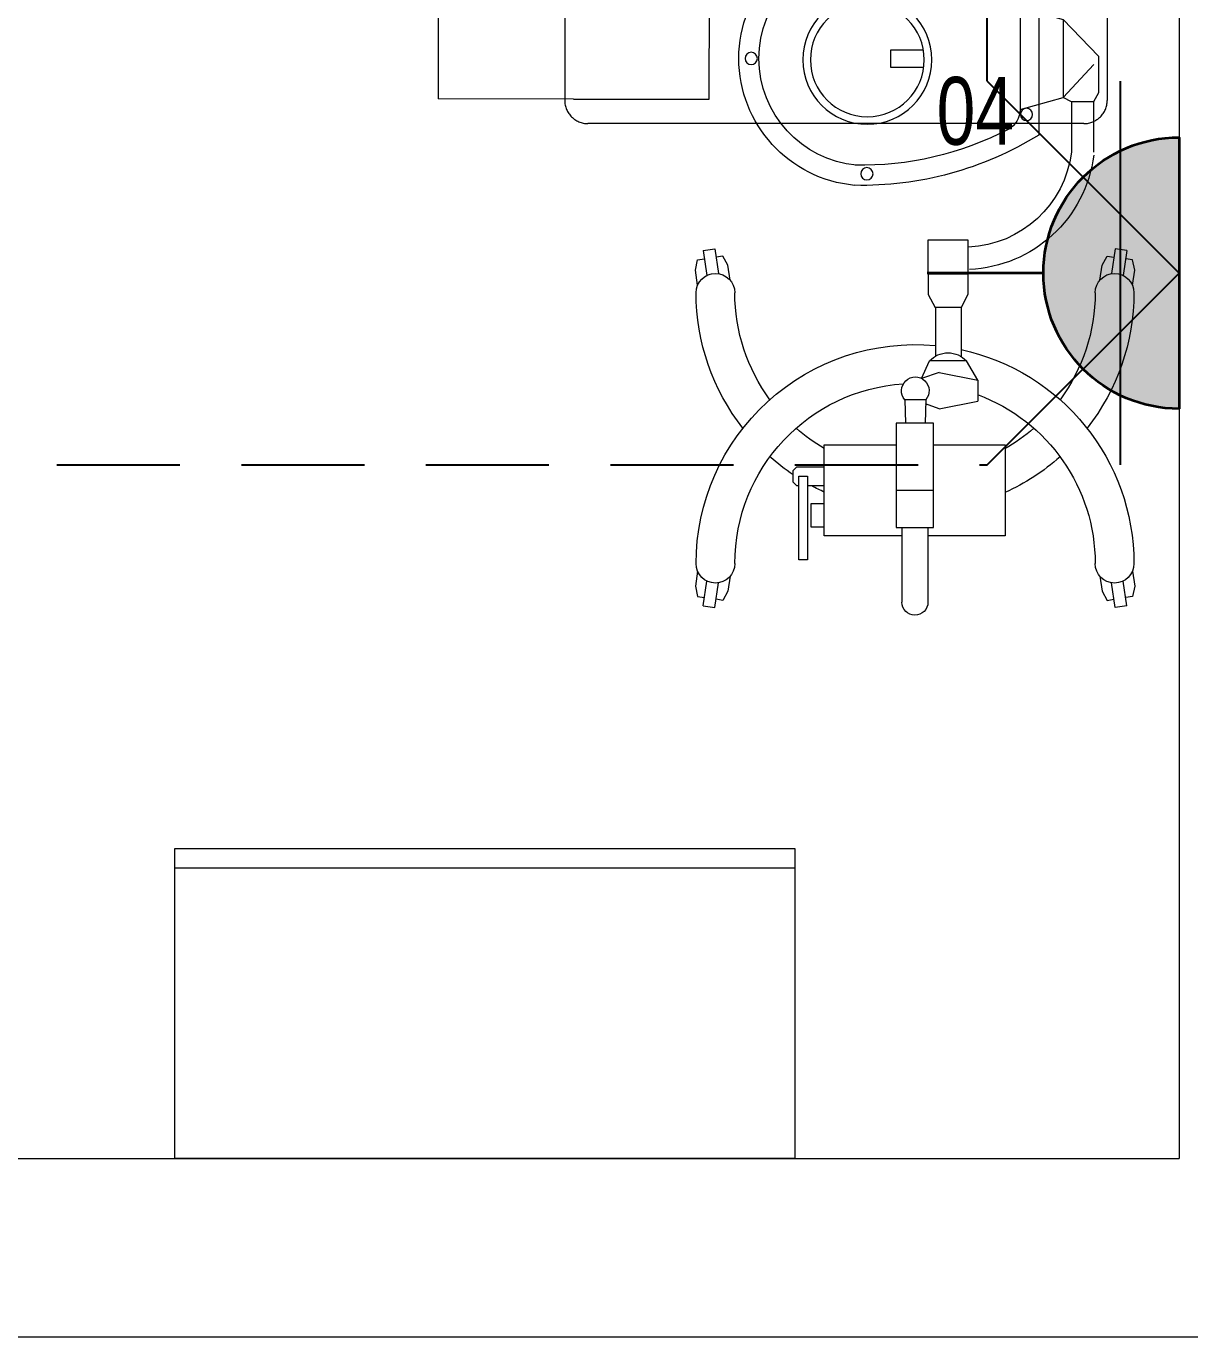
# Model space of a CAD drawing. Header units: inches. Extents: x -12418 to 242017, y -29325 to 19878.
# Drawn here: x 22362 to 23863, y -13697 to -12007 of the extents above; entities that cross this region are included whole.
import ezdxf
from ezdxf.enums import TextEntityAlignment as Align

# ---------------------------------------------------------------- set-up
doc = ezdxf.new("R2010")
doc.units = ezdxf.units.IN
doc.header["$LTSCALE"] = 25
doc.header["$MEASUREMENT"] = 0
for name, pattern in [('00-Ground Floor$0$HIDDEN', [9.525, 6.35, -3.175]), ('DASHDOT', [25.4, 12.7, -6.35, 0, -6.35]), ('HIDDEN', [9.525, 6.35, -3.175])]:
    doc.linetypes.add(name, pattern=pattern)
doc.layers.get('0').update_dxf_attribs({"color": 8})
doc.layers.get('Defpoints').update_dxf_attribs({"color": 8})
for name, color, linetype, lineweight in [('00-Ground Floor$0$72_EGR_EQP_TAG', 142, 'Continuous', 5), ('00-Ground Floor$0$LOADING', 253, 'Continuous', 5), ('00-Ground Floor$0$Walls', 251, 'Continuous', 5), ('E-LITE-CLNG-CNDT', 6, 'DASHDOT', 35), ('E-LITE-EXIT-NUMB', 6, 'Continuous', 25), ('E-POWR-FLOR-CNDT', 6, 'HIDDEN', 25), ('E-POWR-WALL @ 100', 4, 'Continuous', 35)]:
    doc.layers.add(name, color=color, linetype=linetype, lineweight=lineweight)
doc.styles.add('00-Ground Floor$0$X3G_ENTITY_257CFD', font='swisscl.ttf', dxfattribs={"height": 200})
doc.styles.add('DC_Simplex', font='SIMPLEX.shx', dxfattribs={"width": 0.7})

# ---------------------------------------------------------------- blocks, each defined once
blk = doc.blocks.new('00-Ground Floor$0$HF13902-P')
at = {"color": 8, "linetype": '00-Ground Floor$0$HIDDEN'}
for p, q in [((-0.35, -0.6824), (-0.35, -1.1124)), ((0.35, -0.6824), (0.35, -1.1124)), ((0.32, -1.1424), (-0.32, -1.1424))]:
    blk.add_line(p, q, dxfattribs=at)
for centre, start, end in [((-0.32, -1.1124), 180, 270), ((0.32, -1.1124), 270, 0)]:
    blk.add_arc(centre, 0.03, start, end, dxfattribs=at)
blk = doc.blocks.new('00-Ground Floor$0$HF11772-P')
at = {"layer": '00-Ground Floor$0$LOADING'}
for p, q in [((0.6, 0.35), (0, 0.35)), ((0, 0.175), (0, 0.35)), ((0.6, 0.175), (0.6, 0.35)), ((0, 0.175), (0, 0)), ((0.6, 0), (0.6, 0.175)), ((0, 0), (0.6, 0))]:
    blk.add_line(p, q, dxfattribs=at)
blk = doc.blocks.new('00-Ground Floor$0$mobile light')
at = {"layer": '00-Ground Floor$0$LOADING'}
for p, q in [((1882.58, -498.29), (1882.35, -499.8)), ((1882.58, -498.29), (1885.78, -498.78)), ((1883.78, -497.56), (1883.65, -498.45)), ((1885.1, -497.29), (1883.78, -497.56)), ((1887.04, -497.59), (1885.1, -497.29)), ((1923.94, -497.59), (1925.88, -497.29)), ((1928.41, -498.29), (1925.2, -498.78)), ((1925.88, -497.29), (1927.2, -497.56)), ((1927.2, -497.56), (1927.33, -498.45)), ((1928.41, -498.29), (1928.63, -499.8)), ((1882.35, -499.8), (1885.55, -500.28)), ((1883.28, -500.85), (1883.42, -499.96)), ((1928.63, -499.8), (1925.43, -500.28)), ((1927.7, -500.85), (1927.56, -499.96)), ((1884.47, -501.5), (1883.28, -500.85)), ((1886.4, -501.79), (1884.47, -501.5)), ((1924.58, -501.79), (1926.52, -501.5)), ((1926.52, -501.5), (1927.7, -500.85)), ((1948.76, -501.94), (1947.59, -502.62)), ((1953.47, -501.94), (1948.76, -501.94)), ((1958.23, -506.5), (1953.47, -501.94)), ((1947.59, -502.62), (1941.09, -502.62)), ((1947.59, -502.62), (1947.59, -505.45)), ((1948.15, -506.5), (1952.41, -502.55)), ((1947.59, -505.45), (1941.09, -505.45)), ((1947.59, -505.45), (1948.15, -506.5)), ((1946.6, -512.08), (1948.15, -506.5)), ((1958.23, -506.5), (1948.15, -506.5)), ((1959.78, -512.08), (1958.23, -506.5)), ((1963.08, -509.67), (1943.3, -509.67)), ((1959.78, -512.08), (1946.6, -512.08)), ((1908.01, -522.53), (1909, -517.55)), ((1911.69, -517.55), (1909, -517.55)), ((1912.69, -522.53), (1911.69, -517.55)), ((1911.69, -517.55), (1914.17, -518.99)), ((1914.17, -518.99), (1914.17, -523.77)), ((1922.73, -518.8), (1921.08, -519.69)), ((1925.38, -518.8), (1922.73, -518.8)), ((1921.08, -519.69), (1914.74, -519.69)), ((1921.08, -519.69), (1921.08, -523.01)), ((1921.08, -519.69), (1921.08, -523.01)), ((1892.68, -523.97), (1883.05, -523.97)), ((1892.68, -528.06), (1892.68, -523.24)), ((1892.68, -523.24), (1906.16, -523.24)), ((1897.5, -528.06), (1897.5, -523.24)), ((1906.16, -523.24), (1906.16, -528.06)), ((1908.01, -522.53), (1908.62, -524.28)), ((1912.69, -522.53), (1911.9, -524.78)), ((1911.9, -524.78), (1914.17, -523.77)), ((1921.08, -523.01), (1914.77, -523.01)), ((1922.73, -523.93), (1921.08, -523.04)), ((1925.38, -523.93), (1922.73, -523.93)), ((1909.15, -524.25), (1906.16, -524.32)), ((1909.15, -524.25), (1909.15, -526.94)), ((1892.68, -527.34), (1883.05, -527.34)), ((1909.15, -526.94), (1906.16, -526.87)), ((1906.16, -528.06), (1892.68, -528.06)), ((1882.35, -551.47), (1885.55, -550.99)), ((1884.47, -549.77), (1883.28, -550.42)), ((1883.28, -550.42), (1883.42, -551.31)), ((1886.4, -549.48), (1884.47, -549.77)), ((1924.58, -549.48), (1926.52, -549.77)), ((1928.63, -551.47), (1925.43, -550.99)), ((1926.52, -549.77), (1927.7, -550.42)), ((1927.7, -550.42), (1927.56, -551.31)), ((1882.58, -552.98), (1882.35, -551.47)), ((1882.58, -552.98), (1885.78, -552.5)), ((1883.78, -553.71), (1883.65, -552.82)), ((1928.41, -552.98), (1925.2, -552.5)), ((1927.2, -553.71), (1927.33, -552.82)), ((1928.41, -552.98), (1928.63, -551.47)), ((1885.1, -553.98), (1883.78, -553.71)), ((1887.04, -553.69), (1885.1, -553.98)), ((1923.94, -553.69), (1925.88, -553.98)), ((1925.88, -553.98), (1927.2, -553.71))]:
    blk.add_line(p, q, dxfattribs=at)
for points in [[(1903.33, -523.24), (1903.33, -514.02), (1891.61, -514.02), (1891.61, -523.97)], [(1954.27, -524.55), (1954.27, -528.82), (1952.05, -528.82), (1952.05, -524.5)], [(1891.61, -527.34), (1891.61, -537.34), (1903.33, -537.34), (1903.33, -528.06)], [(1892.74, -537.34), (1892.74, -539.04), (1895.76, -539.04), (1895.76, -537.34)], [(1898.05, -537.34), (1898.05, -539.5)], [(1898.05, -540.63), (1898.05, -540.87), (1898.53, -541.35), (1900.02, -541.35), (1900.5, -540.87), (1900.5, -537.34)]]:
    blk.add_lwpolyline(points, dxfattribs=at)
for points in [[(1929.78, -518.8), (1925.38, -518.8), (1925.38, -523.93), (1929.78, -523.93)], [(1899.3, -539.5), (1888.5, -539.5), (1888.5, -540.63), (1899.3, -540.63)]]:
    blk.add_lwpolyline(points, close=True, dxfattribs=at)
for centre, radius in [((1945.96, -511.25), 0.793), ((1960.42, -511.25), 0.793), ((1953.01, -531.79), 8.32), ((1953.01, -531.79), 7.35), ((1938.31, -531.85), 0.793), ((1968.07, -531.85), 0.793), ((1953.19, -546.77), 0.793)]:
    blk.add_circle(centre, radius, dxfattribs=at)
for centre, radius, start, end in [((1888.02, -499.89), 2.5, 90, 270), ((1888.02, -525.64), 28.25, 12.1463, 90), ((1922.96, -525.64), 28.25, 90, 128.2073), ((1922.96, -499.89), 2.5, 270, 90), ((1888.02, -525.64), 23.25, 20.3387, 90), ((1922.96, -525.64), 23.25, 90, 126.3743), ((1942.82, -519.31), 16.86, 97.1293, 177.6115), ((1942.82, -519.31), 13.97, 97.1293, 177.6115), ((1922.96, -525.64), 28.25, 138.4974, 155.7305), ((1922.96, -525.64), 23.25, 138.7224, 150.0382), ((1980.13, -532.49), 43.32, 148.2167, 181.2501), ((1926.25, -532.49), 43.32, 358.7499, 31.7833), ((1946.6, -514.96), 2.89, 90, 152.4092), ((1959.78, -514.96), 2.89, 27.5908, 90), ((1980.13, -532.49), 40.72, 152.4092, 181.2501), ((1926.25, -532.49), 40.72, 358.7499, 27.5908), ((1911.94, -521.38), 3.27, 313.0112, 46.9888), ((1883.05, -525.65), 1.68, 90, 270), ((1888.02, -525.64), 28.25, 270, 5.3386), ((1910.32, -525.6), 1.78, 229.0673, 130.9327), ((1888.02, -525.64), 23.25, 270, 356.3184), ((1953.19, -531.93), 16.44, 185.2361, 354.7639), ((1953.19, -531.93), 13.84, 185.2361, 354.7639), ((1922.96, -525.64), 28.25, 204.483, 208.105), ((1922.96, -525.64), 23.25, 210.2349, 221.2776), ((1922.96, -525.64), 28.25, 213.7985, 221.5026), ((1922.96, -525.64), 23.25, 233.6257, 270), ((1888.02, -551.39), 2.5, 90, 270), ((1922.96, -525.64), 28.25, 231.7927, 270), ((1922.96, -551.39), 2.5, 270, 90)]:
    blk.add_arc(centre, radius, start, end, dxfattribs=at)
blk = doc.blocks.new('00-Ground Floor')
at = {"layer": '00-Ground Floor$0$LOADING'}
for p, q in [((22553.7, -13067.4, 0), (23353.7, -13067.4, 0)), ((22553.7, -13467.4, 0), (22553.7, -13067.4, 0)), ((23353.7, -13067.4, 0), (23353.7, -13467.4, 0)), ((22553.7, -13092.4, 0), (23353.7, -13092.4, 0)), ((23353.7, -13467.4, 0), (22553.7, -13467.4, 0))]:
    blk.add_line(p, q, dxfattribs=at)
at = {"layer": '00-Ground Floor$0$Walls'}
for p, q in [((23849.5, -10057.4, 0), (23849.5, -13467.4, 0)), ((21762.9, -13467.4, 0), (23849.5, -13467.4, 0)), ((21762.9, -13697.4, 0), (25633.2, -13697.4, 0))]:
    blk.add_line(p, q, dxfattribs=at)
at = {"layer": '00-Ground Floor$0$LOADING', "xscale": 1000, "yscale": 1000, "zscale": 1000}
blk.add_blockref('00-Ground Floor$0$HF13902-P', (23406.8, -10990.1, 0), dxfattribs=at)
at = {"layer": '00-Ground Floor$0$LOADING', "extrusion": (-3.71389e-28, -3.9656e-29, -1), "xscale": -999.9999999999989, "yscale": 999.9999999999989, "zscale": -999.9999999999989, "rotation": 270.0555933617624}
blk.add_blockref('00-Ground Floor$0$HF11772-P', (-23243.3, -12101, 0), dxfattribs=at)
at = {"layer": '00-Ground Floor$0$LOADING', "xscale": -10, "yscale": 10, "zscale": 10, "rotation": 270}
blk.add_blockref('00-Ground Floor$0$mobile light', (28765.2, -31580.3, 0), dxfattribs=at)
at = {"layer": '00-Ground Floor$0$72_EGR_EQP_TAG', "insert": (23586.6, -12072.3, 0), "char_height": 87.47, "attachment_point": 2, "style": '00-Ground Floor$0$X3G_ENTITY_257CFD'}
blk.add_mtext('04', dxfattribs=at)
blk = doc.blocks.new('*U20')
h = blk.add_hatch(color=253)
edge = h.paths.add_edge_path()
edge.add_line((0, 1.75), (0, -1.75))
edge.add_arc((0, 0), 1.75, 90, 270, ccw=False)
blk.add_line((-1.75, 0), (-3.25, 0))
blk.add_lwpolyline([(0, 1.75, 1), (0, -1.75)], format="xyb", close=True)
at = {"layer": 'Defpoints'}
for p, q in [((-2.475, 2.475), (0, 0)), ((-0.758, -2.475), (-0.758, 2.475)), ((-2.475, -2.475), (0, 0))]:
    blk.add_line(p, q, dxfattribs=at)
at = {"layer": 'E-LITE-EXIT-NUMB', "style": 'DC_Simplex', "width": 0.7, "flags": 8}
blk.add_attdef('TYPE', text='', height=2, rotation=360, dxfattribs=at).set_placement((-2.682, 5.238), align=Align.RIGHT)
blk.add_attdef('CIRCUIT', (2.682, 5.238), '', height=2, rotation=360, dxfattribs=at)

msp = doc.modelspace()

# ---------------------------------------------------------------- linework, layer by layer
at = {"layer": 'E-POWR-FLOR-CNDT', "elevation": 0}
msp.add_lwpolyline([(23725.8, -12201.6), (23602, -12077.8), (23602, -10735.6), (23725.8, -10611.8)], dxfattribs=at)
at = {"layer": 'E-POWR-FLOR-CNDT'}
msp.add_lwpolyline([(19821.5, -12281), (19945.2, -12404.7), (19945.2, -12497.8, 0.414214), (20020.2, -12572.8), (23602, -12572.8), (23725.8, -12449.1)], format="xyb", dxfattribs=at)

# ---------------------------------------------------------------- block references
at = {"layer": 'E-LITE-CLNG-CNDT'}
msp.add_blockref('00-Ground Floor', (0, 0), dxfattribs=at)
at = {"layer": 'E-POWR-WALL @ 100', "xscale": -100, "yscale": 100, "zscale": 100, "rotation": 180}
msp.add_blockref('*U20', (23849.5, -12325.3, 0), dxfattribs=at)

doc.saveas('drawing.dxf')
